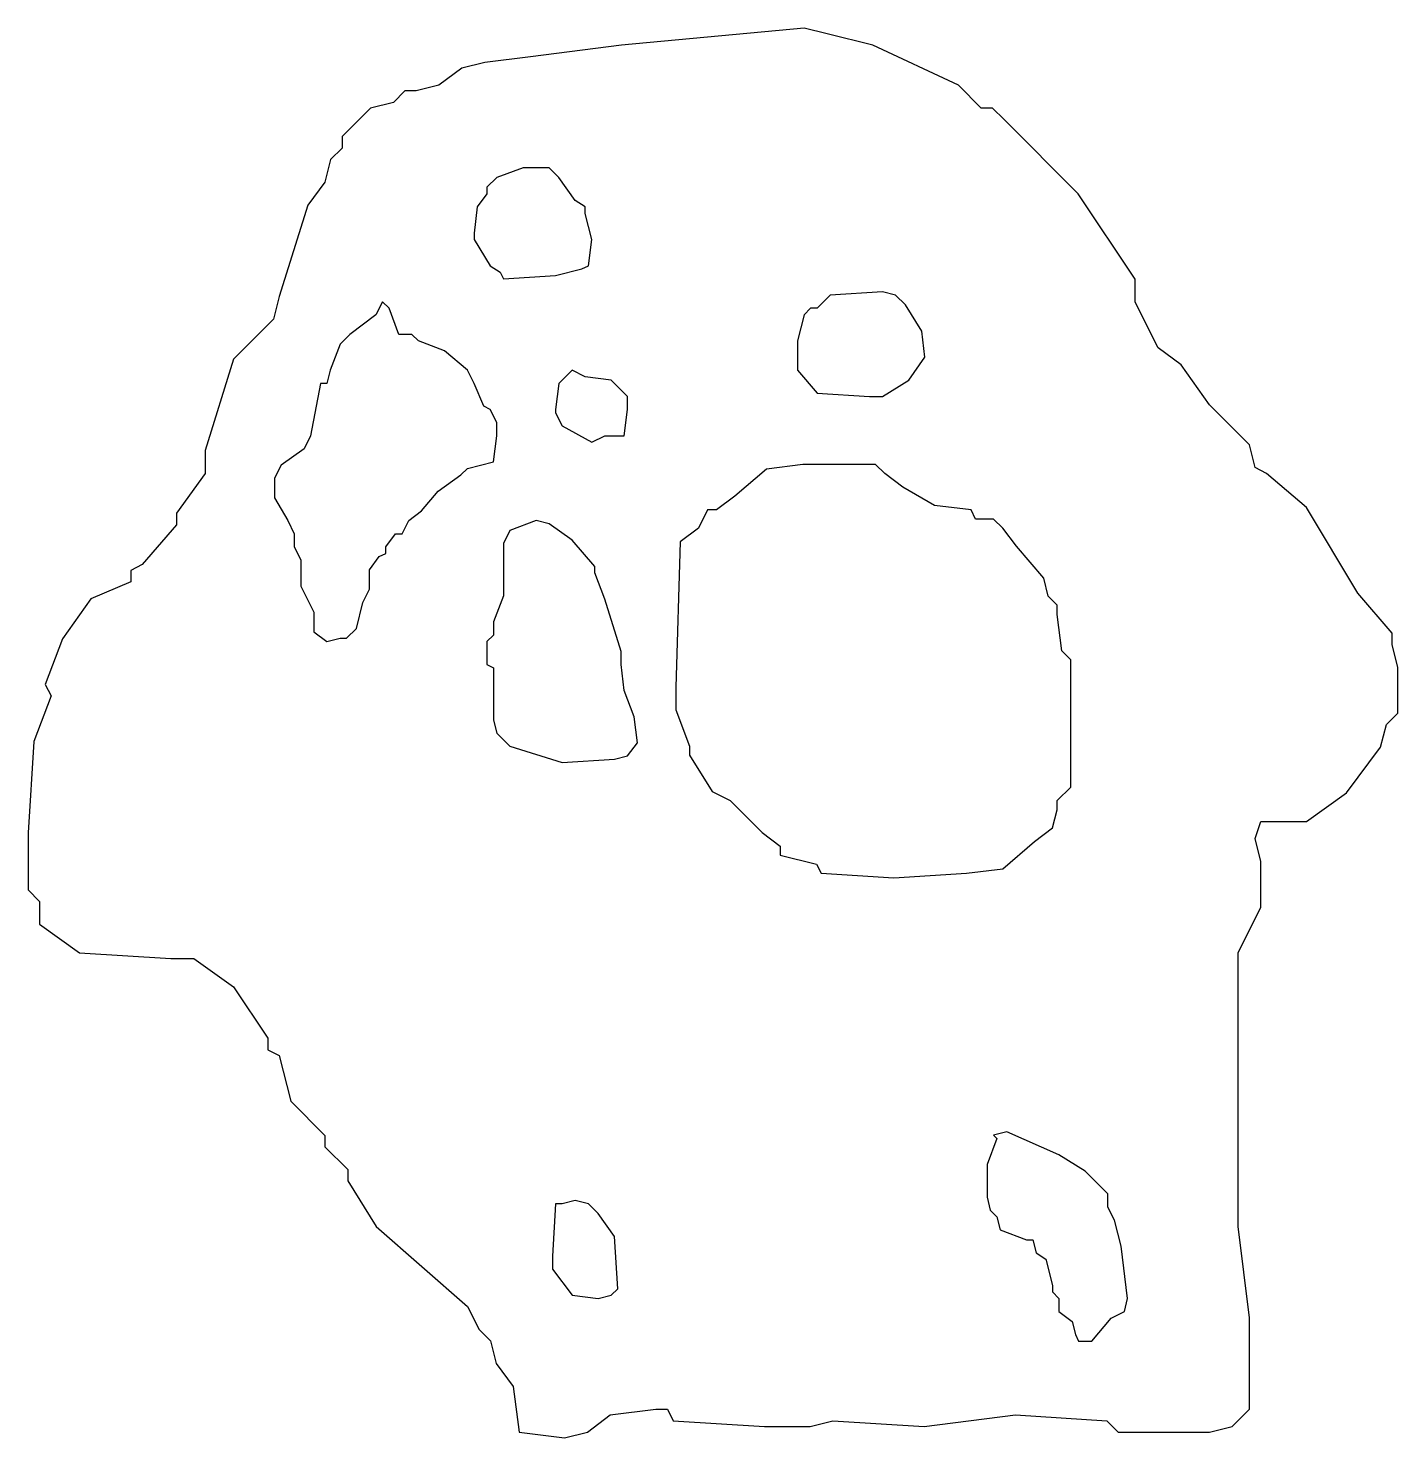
# Model space of a CAD drawing. Header units: metres. Extents: x 9.799 to 10.581, y 7.453 to 8.257.
import ezdxf

# ---------------------------------------------------------------- set-up
doc = ezdxf.new("R2010")
doc.units = ezdxf.units.M

msp = doc.modelspace()

# ---------------------------------------------------------------- linework, layer by layer
at = {"color": 31}
msp.add_lwpolyline([(9.79882, 7.76541), (9.80534, 7.75889), (9.80534, 7.74586), (9.82815, 7.72957), (9.88029, 7.72631), (9.89332, 7.72631), (9.91613, 7.71001), (9.93569, 7.68069), (9.93569, 7.67417), (9.9422, 7.67091), (9.94872, 7.64484), (9.96827, 7.62529), (9.96827, 7.61877), (9.98131, 7.60574), (9.98131, 7.59922), (9.9976, 7.57315), (10.0497, 7.52753), (10.0563, 7.51449), (10.0628, 7.50798), (10.066, 7.49494), (10.0758, 7.48191), (10.0791, 7.45584), (10.1051, 7.45258), (10.1182, 7.45584), (10.1312, 7.46561), (10.1573, 7.46887), (10.1638, 7.46887), (10.1671, 7.46235), (10.2192, 7.4591), (10.2453, 7.4591), (10.2583, 7.46235), (10.3104, 7.4591), (10.3626, 7.46561), (10.4147, 7.46235), (10.4212, 7.45584), (10.4734, 7.45584), (10.4864, 7.4591), (10.4962, 7.46887), (10.4962, 7.52101), (10.4897, 7.57315), (10.4897, 7.67743), (10.4897, 7.72957), (10.5027, 7.75564), (10.5027, 7.7817), (10.4994, 7.79474), (10.5027, 7.80452), (10.5288, 7.80452), (10.5516, 7.82081), (10.5711, 7.84688), (10.5744, 7.85991), (10.5809, 7.86643), (10.5809, 7.8925), (10.5776, 7.90553), (10.5776, 7.91205), (10.5581, 7.93486), (10.5288, 7.98374), (10.506, 8.00329), (10.4994, 8.00655), (10.4962, 8.01959), (10.4734, 8.0424), (10.4571, 8.06521), (10.444, 8.07498), (10.431, 8.10105), (10.431, 8.11409), (10.3984, 8.16297), (10.3561, 8.20533), (10.3495, 8.21185), (10.343, 8.21185), (10.33, 8.22488), (10.2811, 8.24769), (10.255, 8.25421), (10.242, 8.25747), (10.1377, 8.24769), (10.0856, 8.24118), (10.0595, 8.23792), (10.0465, 8.23466), (10.0334, 8.22488), (10.0204, 8.22162), (10.0139, 8.22162), (10.0074, 8.21511), (9.99434, 8.21185), (9.97805, 8.19556), (9.97805, 8.18904), (9.97153, 8.18252), (9.96827, 8.16949), (9.9585, 8.15645), (9.9422, 8.10431), (9.93894, 8.09128), (9.91613, 8.06847), (9.89984, 8.01633), (9.89984, 8.00329), (9.88355, 7.98048), (9.88355, 7.97397), (9.86399, 7.95116), (9.85748, 7.9479), (9.85748, 7.94138), (9.83467, 7.9316), (9.81837, 7.90879), (9.8086, 7.88272), (9.81186, 7.87621), (9.80208, 7.85014), (9.79882, 7.798), (9.79882, 7.77193), (9.79882, 7.76867)], close=True, dxfattribs=at)
at = {"color": 227}
for points in [[(10.0534, 8.13676), (10.0627, 8.12183), (10.0683, 8.1181), (10.0702, 8.11437), (10.1, 8.11623), (10.115, 8.11997), (10.1187, 8.12183), (10.1206, 8.13676), (10.1168, 8.15169), (10.1168, 8.15543), (10.1112, 8.15916), (10.1019, 8.17222), (10.0963, 8.17782), (10.0814, 8.17782), (10.0664, 8.17222), (10.0608, 8.16662), (10.0608, 8.16289), (10.0552, 8.15543), (10.0534, 8.1405), (10.0534, 8.13863)], [(10.2381, 8.06211), (10.2493, 8.04905), (10.2792, 8.04718), (10.2867, 8.04718), (10.3016, 8.05651), (10.3109, 8.06958), (10.3091, 8.08451), (10.2997, 8.09944), (10.2941, 8.10504), (10.2867, 8.1069), (10.2568, 8.10504), (10.2493, 8.09757), (10.2456, 8.09757), (10.2419, 8.09384), (10.2381, 8.07891), (10.2381, 8.06398)], [(9.93954, 7.98933), (9.94701, 7.97627), (9.95074, 7.9688), (9.95074, 7.96134), (9.95447, 7.95387), (9.95447, 7.93894), (9.96194, 7.92401), (9.96194, 7.91655), (9.96194, 7.91282), (9.9694, 7.90722), (9.97687, 7.90908), (9.9806, 7.90908), (9.9862, 7.91468), (9.98993, 7.92961), (9.99366, 7.93708), (9.99366, 7.94454), (9.99366, 7.94827), (9.99926, 7.95574), (10.003, 7.9576), (10.003, 7.96134), (10.0086, 7.9688), (10.0123, 7.9688), (10.0161, 7.97627), (10.0235, 7.98187), (10.0329, 7.99306), (10.0459, 8.00239), (10.0496, 8.00613), (10.0646, 8.00986), (10.0664, 8.02479), (10.0664, 8.03225), (10.0627, 8.03972), (10.059, 8.04159), (10.0534, 8.05465), (10.0496, 8.06211), (10.0366, 8.07331), (10.0217, 8.07891), (10.0179, 8.08264), (10.0105, 8.08264), (10.0049, 8.09757), (10.0011, 8.1013), (9.99739, 8.09384), (9.98246, 8.08264), (9.97687, 8.07704), (9.97127, 8.06211), (9.9694, 8.05465), (9.96567, 8.05465), (9.96007, 8.02479), (9.95634, 8.01732), (9.94327, 8.00799), (9.93954, 8.00053), (9.93954, 7.99306), (9.93954, 7.9912)], [(10.1, 8.03785), (10.1038, 8.03039), (10.1206, 8.02106), (10.128, 8.02479), (10.1355, 8.02479), (10.1392, 8.02479), (10.1411, 8.03972), (10.1411, 8.04718), (10.1318, 8.05651), (10.1168, 8.05838), (10.1094, 8.06211), (10.1019, 8.05465), (10.1, 8.03972)], [(10.0608, 7.89415), (10.0646, 7.89229), (10.0646, 7.86243), (10.0664, 7.85496), (10.0739, 7.8475), (10.1038, 7.83817), (10.1336, 7.84003), (10.1411, 7.8419), (10.1467, 7.84936), (10.1448, 7.86429), (10.1392, 7.87922), (10.1374, 7.89415), (10.1374, 7.90162), (10.128, 7.93148), (10.1224, 7.94641), (10.1224, 7.95014), (10.1094, 7.96507), (10.0963, 7.9744), (10.0888, 7.97627), (10.0739, 7.97067), (10.0702, 7.9632), (10.0702, 7.93334), (10.0646, 7.91841), (10.0646, 7.91095), (10.0608, 7.90722), (10.0608, 7.89975), (10.0608, 7.89602)], [(10.3464, 7.58996), (10.3482, 7.58249), (10.352, 7.57876), (10.3538, 7.5713), (10.3688, 7.5657), (10.3725, 7.5657), (10.3744, 7.55823), (10.38, 7.5545), (10.3837, 7.53957), (10.3837, 7.53584), (10.3874, 7.5321), (10.3874, 7.52464), (10.3949, 7.51904), (10.3968, 7.51158), (10.3986, 7.50784), (10.4061, 7.50784), (10.4173, 7.52091), (10.4248, 7.52464), (10.4266, 7.5321), (10.4229, 7.56196), (10.4192, 7.57689), (10.4154, 7.58436), (10.4154, 7.59182), (10.4024, 7.60489), (10.3874, 7.61422), (10.3576, 7.62728), (10.3501, 7.62542), (10.352, 7.62355), (10.3464, 7.60862), (10.3464, 7.59369), (10.3464, 7.59182)], [(10.0982, 7.5489), (10.1094, 7.53397), (10.1243, 7.5321), (10.1318, 7.53397), (10.1355, 7.5377), (10.1336, 7.56756), (10.1243, 7.58063), (10.1187, 7.58622), (10.1112, 7.58809), (10.1038, 7.58622), (10.1, 7.58622), (10.0982, 7.55637), (10.0982, 7.55077)]]:
    msp.add_lwpolyline(points, close=True, dxfattribs=at)
at = {"color": 224}
msp.add_lwpolyline([(10.1686, 7.86828), (10.1764, 7.84753), (10.1764, 7.84235), (10.1893, 7.8216), (10.1997, 7.81641), (10.2179, 7.79826), (10.2282, 7.79048), (10.2282, 7.78529), (10.249, 7.78011), (10.2516, 7.77492), (10.2931, 7.77233), (10.3346, 7.77492), (10.3553, 7.77751), (10.3735, 7.79307), (10.3838, 7.80085), (10.3864, 7.81123), (10.3864, 7.81641), (10.3942, 7.82419), (10.3942, 7.86569), (10.3942, 7.88643), (10.3942, 7.89681), (10.389, 7.90199), (10.3864, 7.92274), (10.3864, 7.92793), (10.3813, 7.93311), (10.3787, 7.94349), (10.3631, 7.96164), (10.3553, 7.97201), (10.3501, 7.9772), (10.3398, 7.9772), (10.3372, 7.98239), (10.3164, 7.98498), (10.2983, 7.99535), (10.2879, 8.00313), (10.2827, 8.00832), (10.2412, 8.00832), (10.2205, 8.00573), (10.2023, 7.99017), (10.1919, 7.98239), (10.1868, 7.98239), (10.1816, 7.97201), (10.1712, 7.96423), (10.1686, 7.88125), (10.1686, 7.87087)], close=True, dxfattribs=at)

doc.saveas('drawing.dxf')
